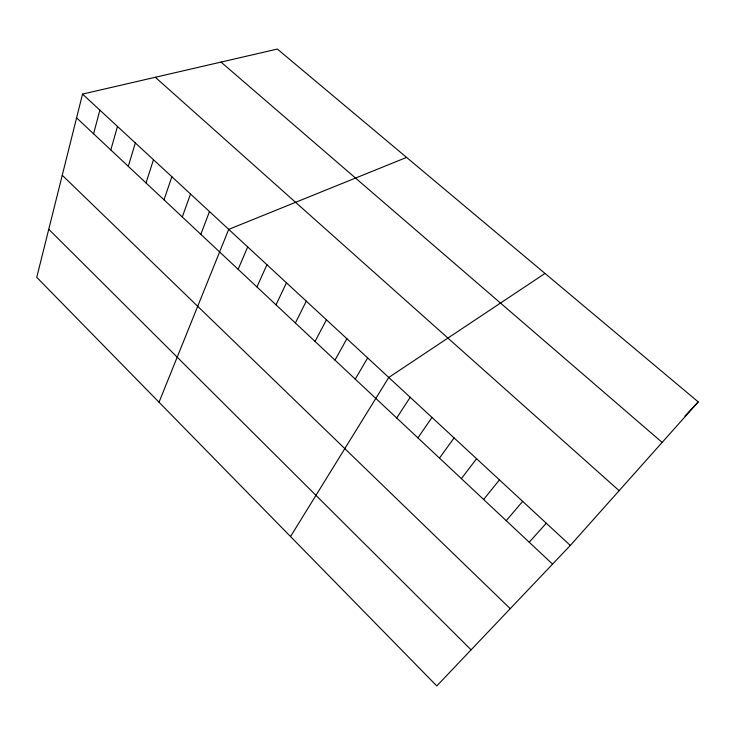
<?xml version="1.0" encoding="UTF-8"?>
<svg xmlns="http://www.w3.org/2000/svg" width="735" height="735" viewBox="0 0 735 735"><rect width="100%" height="100%" fill="white"/><g stroke="black" fill="none" stroke-linecap="round" stroke-linejoin="round"><path stroke-width="1.1" d="M82.531 94.089L36.75 277.334L436.801 685.939L570.305 545.453L698.25 401.916L277.352 49.061L82.531 94.089L570.305 545.453M93.584 133.788L99.877 110.14M110.81 149.949L117.481 126.429M128.294 166.33L135.341 142.957M146.026 182.96L153.468 159.725M164.015 199.828L171.861 176.749M182.28 216.954L190.53 194.022M200.811 234.327L209.484 211.561M159.026 402.22L228.723 229.366L406.593 157.409M238.14 269.332L247.686 246.914M256.938 286.953L266.924 264.719M276.02 304.841L286.466 282.8M295.378 322.996L306.302 301.148M315.03 341.426L326.441 319.789M334.985 360.132L346.892 338.716M355.244 379.122L367.665 357.936M290.527 536.532L388.76 377.459L545.003 273.438M396.707 418.004L410.194 397.286M417.93 437.895L431.969 417.434M439.484 458.107L454.092 437.913M461.378 478.632L476.583 458.723M483.621 499.488L499.442 479.872M506.231 520.692L522.668 501.371M529.209 542.228L546.289 523.228M684.928 416.056L698.25 401.916M221.005 62.08L662.152 442.415M155.296 77.276L619.136 490.668M76.596 117.866L552.564 564.122M62.255 175.261L510.246 608.663M48.758 229.274L471.098 649.85"/></g></svg>
